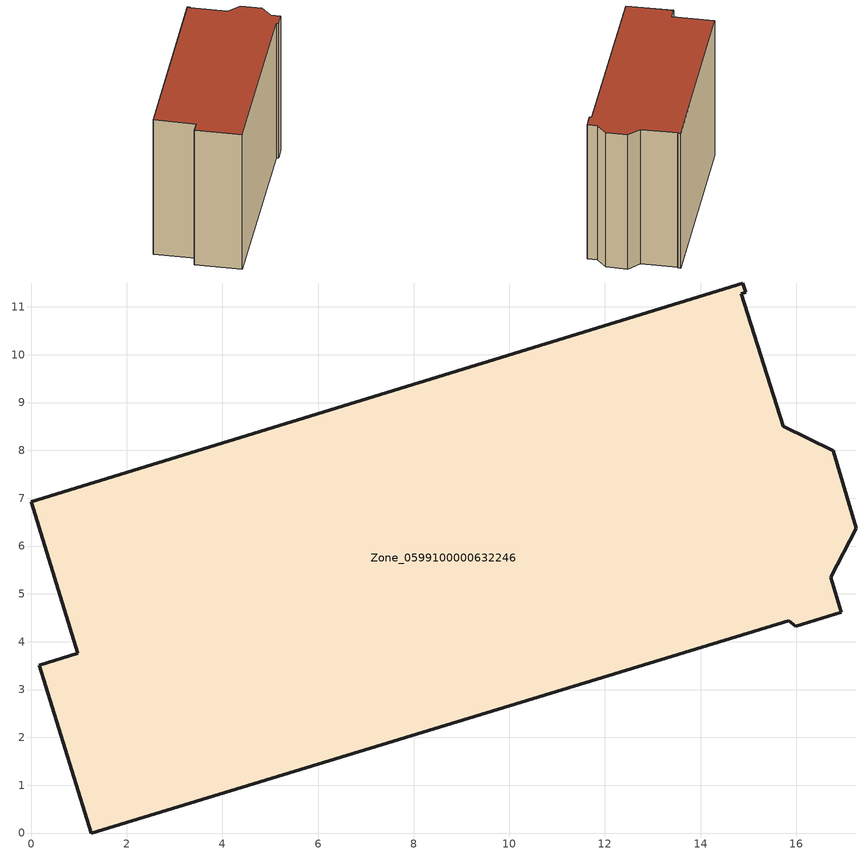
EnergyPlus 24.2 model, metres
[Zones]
Zone_0599100000632246
 floor ground (C_G): 0.17,3.51 0.98,3.76 0,6.93 14.88,11.5 14.95,11.3 14.85,11.27 15.73,8.51 16.77,7.99 17.26,6.37 16.72,5.35 16.94,4.61 15.99,4.32 15.84,4.44 1.26,0 z0
 wall outside (C_F): 0.98,3.76 0.17,3.51 1.26,0 15.84,4.44 15.99,4.32 16.94,4.61 16.72,5.35 17.26,6.37 16.77,7.99 15.73,8.51 14.85,11.27 14.95,11.3 14.88,11.5 0,6.93 0.98,3.76 z0:12.27
 roof outside (C_R): 14.88,11.5 0,6.93 0.98,3.76 0.17,3.51 1.26,0 15.84,4.44 15.99,4.32 16.94,4.61 16.72,5.35 17.26,6.37 16.77,7.99 15.73,8.51 14.85,11.27 14.95,11.3 z12.27
[BUILDING]
Pand.0599100000632246: North Axis=0; Terrain=City; Loads Convergence Tolerance Value=0.04; Temperature Convergence Tolerance Value=0.4; Solar Distribution=FullExterior; Maximum Number of Warmup Days=25; Minimum Number of Warmup Days=1
[Site:Location]
Rotterdam.The.Hague.AP_ZH_NLD Design_Conditions: Latitude=51.96; Longitude=4.45; Time Zone=1; Elevation=-4.5
[SITE:GROUNDTEMPERATURE:BUILDINGSURFACE]
18, 18, 18, 18, 18, 18, 18, 18, 18, 18, 18, 18
[MATERIAL] Thermal Absorptance=0.9; Solar Absorptance=0.7; Visible Absorptance=0.7
Name | Roughness | Thickness | Conductivity | Density | Specific Heat
G.TI.1946 | MediumSmooth | 0.15 | 1 | 540 | 1210
F.TI.1946 | Rough | 0.3 | 0.857143 | 1920 | 840
R.TI.1946 | MediumRough | 0.2 | 0.1 | 1500 | 1000
[CONSTRUCTION]
C_G: G.TI.1946
C_F: F.TI.1946
C_R: R.TI.1946
[ZONE]
Zone_0599100000632246: Type=1; Multiplier=1; Ceiling Height=Autocalculate; Volume=Autocalculate; Floor Area=autocalculate; Part of Total Floor Area=Yes
[ZONEINFILTRATION:DESIGNFLOWRATE]
Infil_Zone_0599100000632246: Zone or ZoneList or Space or SpaceList=Zone_0599100000632246; Schedule=AlwaysOn; Design Flow Rate Calculation Method=Flow/Area; Flow Rate per Floor Area=0.003; Constant Term Coefficient=1; Temperature Term Coefficient=0; Velocity Term Coefficient=0; Velocity Squared Term Coefficient=0
[HVACTEMPLATE:ZONE:IDEALLOADSAIRSYSTEM]
Zone_0599100000632246: Maximum Heating Supply Air Temperature=50; Minimum Cooling Supply Air Temperature=13; Maximum Heating Supply Air Humidity Ratio=0.0156; Minimum Cooling Supply Air Humidity Ratio=0.0077; Heating Limit=NoLimit; Cooling Limit=NoLimit; Dehumidification Control Type=ConstantSensibleHeatRatio; Cooling Sensible Heat Ratio=0.7; Dehumidification Setpoint=60; Humidification Control Type=None; Humidification Setpoint=30; Outdoor Air Method=None; Outdoor Air Flow Rate per Person=0.00944; Outdoor Air Flow Rate per Zone Floor Area=0; Outdoor Air Flow Rate per Zone=0; Demand Controlled Ventilation Type=None; Outdoor Air Economizer Type=NoEconomizer; Heat Recovery Type=None; Sensible Heat Recovery Effectiveness=0.7; Latent Heat Recovery Effectiveness=0.65
[ZONECONTROL:THERMOSTAT]
ThermostatControl_Zone_0599100000632246: Zone or ZoneList=Zone_0599100000632246; Control Type Schedule=DualSetpointControlType; Control 1=Thermostat_Zone_0599100000632246; Temperature Difference Between Cutout And Setpoint=0
[THERMOSTATSETPOINT:DUALSETPOINT]
Thermostat_Zone_0599100000632246: Heating Setpoint Temperature Schedule=HeatingSetpoint_Zone_0599100000632246; Cooling Setpoint Temperature Schedule=CoolingSetpoint_Zone_0599100000632246
[SCHEDULE:COMPACT]
HeatingSetpoint_Zone_0599100000632246: Through: 12/31, For: AllDays, Until: 24:00, 21
CoolingSetpoint_Zone_0599100000632246: Through: 12/31, For: AllDays, Until: 24:00, 24
DualSetpointControlType: Through: 12/31, For: AllDays, Until: 24:00, 4
AlwaysOn: Through: 12/31, For: AllDays, Until: 24:00, 1
